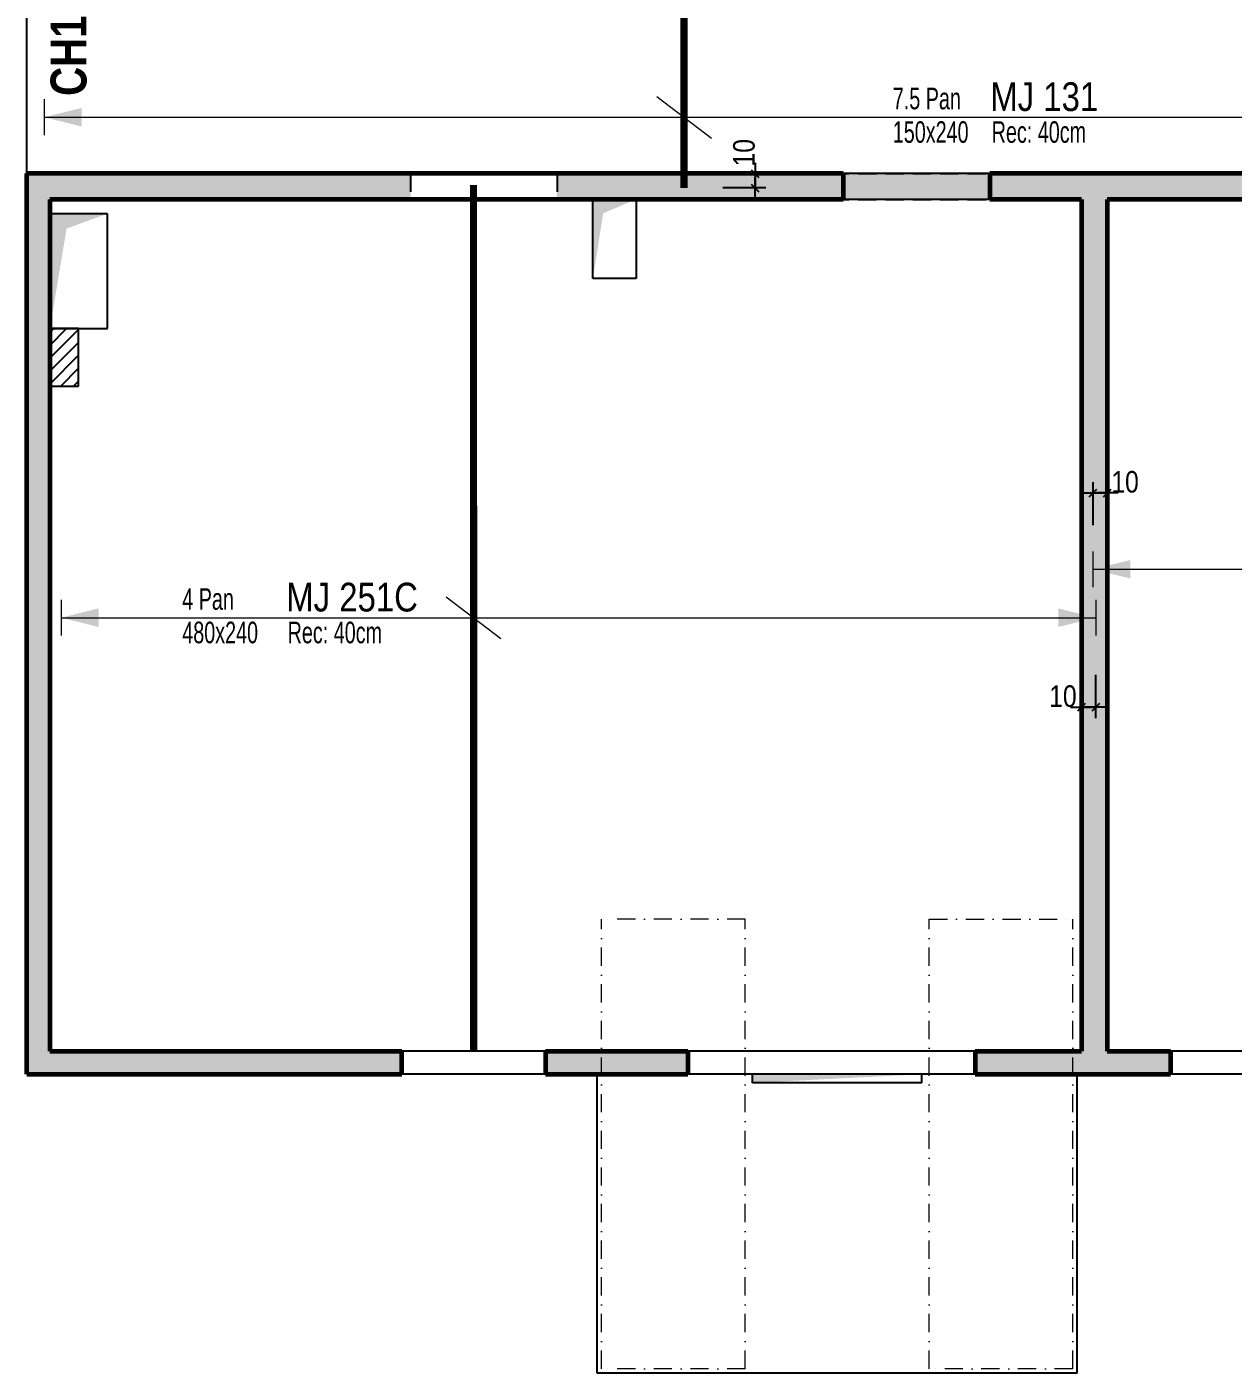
# Model space of a CAD drawing. Header units: millimetres. Extents: x 12045 to 47376, y -21493 to -16931.
# Drawn here: x 24995 to 25834, y -20186 to -19249 of the extents above; entities that cross this region are included whole.
import ezdxf
from ezdxf.enums import TextEntityAlignment as Align

# ---------------------------------------------------------------- set-up
doc = ezdxf.new("R2010")
doc.units = ezdxf.units.MM
doc.linetypes.add('CACHEX2', pattern=[19.05, 12.7, -6.35])
doc.linetypes.add('TIRETPTX2', pattern=[50.8, 25.4, -12.7, 0, -12.7])
for name, color, linetype in [('01_ARMA_INF', 50, 'Continuous'), ('01_cote_gen', 4, 'Continuous'), ('01_linteaux', 2, 'Continuous'), ('01_murs_sup', 2, 'CACHEX2'), ('01_resv', 32, 'Continuous'), ('01_texte', 230, 'Continuous'), ('AA_COTES', 2, 'Continuous')]:
    doc.layers.add(name, color=color, linetype=linetype)
doc.layers.add('01_murs_coup', color=5, linetype='Continuous', lineweight=60)
doc.layers.add('01_tram_axes', color=2, linetype='TIRETPTX2', lineweight=9)
doc.styles.add('PATIO', font='ARIALN.TTF')
doc.styles.add('STYLE2', font='ARIALN.TTF')
doc.styles.add('Titre', font='ariblk.ttf')
doc.dimstyles.new('JB50', dxfattribs={"dimscale": 0.1, "dimtxt": 150, "dimasz": 15, "dimexe": 0.1, "dimexo": 0.1, "dimgap": 0.09, "dimtad": 1, "dimdec": 1, "dimdsep": 46, "dimtxsty": 'STYLE2', "dimblk1": 'BOND_G', "dimblk2": 'BOND_D', "dimsah": 1, "dimcen": 1.5, "dimdle": 0.01, "dimse1": 1, "dimse2": 1, "dimclrd": 4, "dimclre": 2, "dimclrt": 6, "dimazin": 2, "dimtfac": 2.333333, "dimtdec": 1, "dimtix": 1, "dimtmove": 2, "dimatfit": 3, "dimldrblk": 'BOND_G', "dimfxl": 1, "dimtolj": 1, "dimtzin": 0, "dimarcsym": 0})

# ---------------------------------------------------------------- blocks, each defined once
blk = doc.blocks.new('BOND_G')
at = {"layer": 'AA_COTES', "color": 0}
for p, q in [((0, -5), (0, 15)), ((5, 0), (-5, 0)), ((1.77, 1.77), (-1.77, -1.77))]:
    blk.add_line(p, q, dxfattribs=at)
blk = doc.blocks.new('BOND_D')
at = {"layer": 'AA_COTES', "color": 0}
for p, q in [((5, 0), (-5, 0)), ((-1.77, -1.77), (1.77, 1.77)), ((0, 5), (0, -15))]:
    blk.add_line(p, q, dxfattribs=at)
blk = doc.blocks.new('*D2629')
at = {"layer": '01_cote_gen', "color": 4, "lineweight": -2, "ltscale": 0.1, "transparency": 16777216}
blk.add_line((25501.57, -19352.67), (25501.57, -19359.68), dxfattribs=at)
at = {"layer": 'Defpoints', "color": 0, "ltscale": 0.1, "transparency": 16777216}
for p in [(25469.82, -19351.17), (25452.13, -19361.18), (25501.57, -19361.18)]:
    blk.add_point(p, dxfattribs=at)
at = {"layer": '01_cote_gen', "color": 4, "lineweight": -2, "ltscale": 0.1, "transparency": 16777216, "xscale": 1.5, "yscale": 1.5, "zscale": 1.5}
for name, p, rotation in [('BOND_G', (25501.57, -19351.17), 90), ('BOND_D', (25501.57, -19361.18), 270)]:
    blk.add_blockref(name, p, dxfattribs=dict(at, rotation=rotation))
at = {"layer": '01_cote_gen', "color": 6, "ltscale": 0.1, "transparency": 16777216, "insert": (25493.9, -19336.68), "char_height": 15, "attachment_point": 5, "rotation": 90, "style": 'STYLE2'}
blk.add_mtext('\\A1;10', dxfattribs=at)
blk = doc.blocks.new('*D2634')
at = {"layer": '01_cote_gen', "color": 4, "lineweight": -2, "ltscale": 0.1, "transparency": 16777216}
blk.add_line((25737.2, -19722.7), (25730.24, -19722.7), dxfattribs=at)
at = {"layer": 'Defpoints', "color": 0, "ltscale": 0.1, "transparency": 16777216}
for p in [(25728.74, -19672.82), (25738.7, -19672.82), (25728.74, -19722.7)]:
    blk.add_point(p, dxfattribs=at)
at = {"layer": '01_cote_gen', "color": 4, "lineweight": -2, "ltscale": 0.1, "transparency": 16777216, "xscale": 1.5, "yscale": 1.5, "zscale": 1.5, "rotation": 180}
blk.add_blockref('BOND_D', (25728.74, -19722.7), dxfattribs=at)
at = {"layer": '01_cote_gen', "color": 4, "lineweight": -2, "ltscale": 0.1, "transparency": 16777216, "xscale": 1.5, "yscale": 1.5, "zscale": 1.5}
blk.add_blockref('BOND_G', (25738.7, -19722.7), dxfattribs=at)
at = {"layer": '01_cote_gen', "color": 6, "ltscale": 0.1, "transparency": 16777216, "insert": (25715.87, -19715.03), "char_height": 15, "attachment_point": 5, "style": 'STYLE2'}
blk.add_mtext('\\A1;10', dxfattribs=at)
blk = doc.blocks.new('*D2638')
at = {"layer": '01_cote_gen', "color": 4, "lineweight": -2, "ltscale": 0.1, "transparency": 16777216}
blk.add_line((25738.24, -19573.52), (25745.24, -19573.52), dxfattribs=at)
at = {"layer": 'Defpoints', "color": 0, "ltscale": 0.1, "transparency": 16777216}
for p in [(25746.74, -19573.52), (25746.74, -19616.73), (25736.74, -19626.63)]:
    blk.add_point(p, dxfattribs=at)
at = {"layer": '01_cote_gen', "color": 4, "lineweight": -2, "ltscale": 0.1, "transparency": 16777216, "xscale": 1.5, "yscale": 1.5, "zscale": 1.5, "rotation": 180}
blk.add_blockref('BOND_G', (25736.74, -19573.52), dxfattribs=at)
at = {"layer": '01_cote_gen', "color": 4, "lineweight": -2, "ltscale": 0.1, "transparency": 16777216, "xscale": 1.5, "yscale": 1.5, "zscale": 1.5}
blk.add_blockref('BOND_D', (25746.74, -19573.52), dxfattribs=at)
at = {"layer": '01_cote_gen', "color": 6, "ltscale": 0.1, "transparency": 16777216, "insert": (25759.11, -19565.85), "char_height": 15, "attachment_point": 5, "style": 'STYLE2'}
blk.add_mtext('\\A1;10', dxfattribs=at)

msp = doc.modelspace()

# ---------------------------------------------------------------- hatches: boundary and pattern name
at = {"layer": '01_murs_sup'}
h = msp.add_hatch(dxfattribs=at)
h.set_pattern_fill('DASH', color=256, scale=2.5, angle=135)
h.set_pattern_definition([(135, (-3762.661, 5202.246), (-11.2253202, 9e-16), [7.9375, -7.9375])])
h.paths.add_polyline_path([(25261.74, -19351.17), (24994.74, -19351.17), (24994.74, -19978.17), (25255.74, -19978.17), (25255.74, -19962.17), (25010.74, -19962.17), (25010.74, -19369.17), (25261.74, -19369.17)])
h.paths.add_polyline_path([(25746.74, -19369.17), (26262.74, -19369.17), (26262.74, -19351.17), (25363.74, -19351.17), (25363.74, -19369.17), (25728.74, -19369.17), (25728.74, -19962.17), (25654.74, -19962.17), (25654.74, -19978.17), (25790.74, -19978.17), (25790.74, -19962.17), (25746.74, -19962.17)])
h.paths.add_polyline_path([(25454.74, -19962.17), (25355.74, -19962.17), (25355.74, -19978.17), (25454.74, -19978.17)])
h.paths.add_polyline_path([(26101.74, -19962.17), (25890.74, -19962.17), (25890.74, -19978.17), (26101.74, -19978.17)], flags=17)
h.paths.add_polyline_path([(26438.74, -19962.17), (26201.74, -19962.17), (26201.74, -19978.17), (26438.74, -19978.17)])
h.paths.add_polyline_path([(26734.74, -19962.17), (26538.74, -19962.17), (26538.74, -19978.17), (26734.74, -19978.17)])
at = {"layer": '01_resv', "ltscale": 0.1}
h = msp.add_hatch(dxfattribs=at)
h.set_pattern_fill('ANSI31', color=256, scale=2)
h.set_pattern_definition([(45, (-4563.5125, 525.998), (-4.4901281, 4.4901281), [])])
h.paths.add_polyline_path([(25030.74, -19459.15), (25010.74, -19459.15), (25010.74, -19499.15), (25030.74, -19499.15)])

# ---------------------------------------------------------------- linework, layer by layer
at = {"layer": '01_ARMA_INF', "linetype": 'Continuous', "lineweight": 0, "const_width": 5, "flags": 128}
for points in [[(25452.08, -19211.23), (25452.13, -19361.18)], [(25305.57, -19359.18), (25305.74, -19962.14)]]:
    msp.add_lwpolyline(points, dxfattribs=at)
at = {"layer": '01_linteaux'}
msp.add_line((24994.74, -19351.18), (24994.74, -19220.97), dxfattribs=at)
at = {"layer": '01_linteaux', "ltscale": 0.1}
for p, q in [((25664.93, -19351.18), (25562.93, -19351.18)), ((25664.93, -19369.18), (25562.93, -19369.18)), ((25355.74, -19962.14), (25255.74, -19962.14)), ((25654.74, -19962.14), (25454.74, -19962.14)), ((25990.78, -19962.14), (25790.78, -19962.14)), ((25355.74, -19978.14), (25255.74, -19978.14)), ((25391.74, -20186.14), (25391.74, -19978.14)), ((25654.74, -19978.14), (25454.74, -19978.14)), ((25499.74, -19984.14), (25499.74, -19978.14)), ((25617.74, -19984.14), (25499.74, -19984.14)), ((25617.74, -19984.14), (25617.74, -19978.14)), ((25725.74, -20186.14), (25725.74, -19978.14)), ((25990.78, -19978.14), (25790.78, -19978.14)), ((25725.74, -20186.14), (25391.74, -20186.14))]:
    msp.add_line(p, q, dxfattribs=at)
msp.add_solid([(25499.74, -19984.14), (25499.74, -19978.14), (25617.74, -19978.14)], dxfattribs=at)
at = {"layer": '01_murs_coup', "linetype": 'Continuous', "lineweight": 18}
for p, q in [((24994.74, -19978.14), (24994.74, -19351.18)), ((24994.74, -19351.18), (25281.37, -19351.18)), ((25010.74, -19369.18), (25010.74, -19962.14)), ((25010.74, -19369.18), (25281.37, -19369.18)), ((25010.74, -19962.14), (25221.25, -19962.14)), ((24994.74, -19978.14), (25221.25, -19978.14))]:
    msp.add_line(p, q, dxfattribs=at)
at = {"layer": '01_murs_coup'}
for p, q in [((24994.74, -19978.14), (24994.74, -19351.18)), ((25562.93, -19351.18), (24994.74, -19351.18)), ((25562.93, -19351.18), (25562.93, -19369.18)), ((26275.96, -19351.18), (25664.93, -19351.18)), ((25664.93, -19351.18), (25664.93, -19369.18)), ((25562.93, -19369.18), (25010.74, -19369.18)), ((25010.74, -19369.18), (25010.74, -19962.14)), ((25728.74, -19369.18), (25664.93, -19369.18)), ((25728.74, -19369.18), (25728.74, -19962.14)), ((26275.96, -19369.18), (25746.74, -19369.18)), ((25746.74, -19369.18), (25746.74, -19962.14)), ((25010.74, -19962.14), (25255.74, -19962.14)), ((25255.74, -19978.14), (25255.74, -19962.14)), ((25355.74, -19962.14), (25454.74, -19962.14)), ((25355.74, -19962.14), (25454.74, -19962.14)), ((25355.74, -19962.14), (25355.74, -19978.14)), ((25454.74, -19962.14), (25454.74, -19978.14)), ((25654.74, -19962.14), (25728.74, -19962.14)), ((25654.74, -19962.14), (25654.74, -19978.14)), ((25746.74, -19962.14), (25790.78, -19962.14)), ((25790.78, -19962.14), (25790.78, -19978.14)), ((24994.74, -19978.14), (25255.74, -19978.14)), ((25355.74, -19978.14), (25454.74, -19978.14)), ((25355.74, -19978.14), (25454.74, -19978.14)), ((25654.74, -19978.14), (25790.78, -19978.14))]:
    msp.add_line(p, q, dxfattribs=at)
at = {"layer": '01_murs_sup', "ltscale": 2}
for p, q in [((24994.74, -19351.17), (25058.66, -19351.17)), ((24994.74, -19978.17), (24994.74, -19351.17)), ((25010.74, -19369.17), (25010.74, -19962.17)), ((25010.74, -19369.17), (25058.66, -19369.17)), ((25010.74, -19962.17), (25058.66, -19962.17)), ((24994.74, -19978.17), (25058.66, -19978.17))]:
    msp.add_line(p, q, dxfattribs=at)
at = {"layer": '01_murs_sup'}
for p, q in [((24994.74, -19351.17), (25261.74, -19351.17)), ((24994.74, -19978.17), (24994.74, -19351.17)), ((25261.74, -19351.17), (25261.74, -19369.17)), ((25363.74, -19351.17), (25363.74, -19369.17)), ((25363.74, -19351.17), (26262.94, -19351.17)), ((25010.74, -19369.17), (25010.74, -19962.17)), ((25010.74, -19369.17), (25261.74, -19369.17)), ((25363.74, -19369.17), (25728.74, -19369.17)), ((25728.74, -19369.17), (25728.74, -19962.17)), ((25746.74, -19369.17), (25746.74, -19962.17)), ((25746.74, -19369.17), (26262.94, -19369.17)), ((25010.74, -19962.17), (25255.74, -19962.17)), ((25255.74, -19962.17), (25255.74, -19978.17)), ((25355.74, -19962.17), (25355.74, -19978.17)), ((25355.74, -19962.17), (25454.74, -19962.17)), ((25454.74, -19962.17), (25454.74, -19978.17)), ((25654.74, -19962.17), (25654.74, -19978.17)), ((25654.74, -19962.17), (25728.74, -19962.17)), ((25746.74, -19962.17), (25790.64, -19962.17)), ((25790.64, -19962.17), (25790.64, -19978.17)), ((24994.74, -19978.17), (25255.74, -19978.17)), ((25355.74, -19978.17), (25454.74, -19978.17)), ((25654.74, -19978.17), (25790.64, -19978.17))]:
    msp.add_line(p, q, dxfattribs=at)
at = {"layer": '01_resv'}
for p, q in [((25388.74, -19424.13), (25388.74, -19369.13)), ((25388.74, -19369.13), (25418.74, -19369.13)), ((25418.74, -19369.13), (25418.74, -19424.13)), ((25050.74, -19379.15), (25010.74, -19379.15)), ((25010.74, -19379.15), (25010.74, -19459.15)), ((25050.74, -19459.15), (25050.74, -19379.15)), ((25418.74, -19424.13), (25388.74, -19424.13)), ((25010.74, -19459.15), (25050.74, -19459.15)), ((25010.74, -19459.15), (25010.74, -19499.15)), ((25030.74, -19459.15), (25010.74, -19459.15)), ((25030.74, -19499.15), (25030.74, -19459.15)), ((25010.74, -19499.15), (25030.74, -19499.15))]:
    msp.add_line(p, q, dxfattribs=at)
at = {"layer": '01_resv', "ltscale": 0.1}
for points in [[(25388.74, -19424.13), (25388.74, -19369.13), (25395.84, -19378.87)], [(25388.74, -19369.13), (25418.74, -19369.13), (25395.84, -19378.87)], [(25010.74, -19459.15), (25010.74, -19379.15), (25022.32, -19389.52)], [(25010.74, -19379.15), (25050.74, -19379.15), (25022.32, -19389.52)]]:
    msp.add_solid(points, dxfattribs=at)
at = {"layer": '01_texte', "linetype": 'Continuous', "lineweight": 0}
for p, q in [((25006.75, -19299.51), (25006.75, -19324.47)), ((25433.1, -19297.48), (25471.17, -19326.49)), ((25006.75, -19311.99), (26485.75, -19311.98)), ((25736.74, -19614.15), (25736.74, -19639.11)), ((25736.74, -19626.63), (26474.76, -19626.63)), ((25018.55, -19647.86), (25018.55, -19672.82)), ((25286.65, -19645.83), (25324.72, -19674.84)), ((25738.7, -19647.86), (25738.7, -19672.82)), ((25018.55, -19660.34), (25738.7, -19660.34))]:
    msp.add_line(p, q, dxfattribs=at)
for points in [[(25006.75, -19311.99), (25032.85, -19305.53), (25032.85, -19311.99)], [(25006.75, -19311.99), (25032.85, -19318.45), (25032.85, -19311.99)], [(25736.74, -19626.63), (25762.83, -19620.17), (25762.83, -19626.63)], [(25736.74, -19626.63), (25762.83, -19633.09), (25762.83, -19626.63)], [(25018.55, -19660.34), (25044.64, -19653.88), (25044.64, -19660.34)], [(25738.7, -19660.34), (25712.6, -19653.88), (25712.6, -19660.34)], [(25018.55, -19660.34), (25044.64, -19666.8), (25044.64, -19660.34)], [(25738.7, -19660.34), (25712.6, -19666.8), (25712.6, -19660.34)]]:
    msp.add_solid(points, dxfattribs=at)
at = {"layer": '01_tram_axes', "ltscale": 0.5}
for p, q in [((25394.74, -20183.14), (25394.74, -19870.14)), ((25494.74, -19870.14), (25394.74, -19870.14)), ((25494.74, -20183.14), (25494.74, -19870.14)), ((25622.74, -20183.14), (25622.74, -19870.14)), ((25622.74, -19870.14), (25722.74, -19870.14)), ((25722.74, -20183.14), (25722.74, -19870.14)), ((25494.74, -20183.14), (25394.74, -20183.14)), ((25722.74, -20183.14), (25622.74, -20183.14))]:
    msp.add_line(p, q, dxfattribs=at)

# ---------------------------------------------------------------- texts
at = {"layer": '01_texte', "style": 'Titre', "width": 0.7}
msp.add_text('CH1', height=25, rotation=90, dxfattribs=at).set_placement((25043.7, -19269.15), align=Align.BOTTOM_CENTER)
at = {"layer": '01_texte', "ltscale": 5, "style": 'PATIO', "width": 0.8}
for s, p in [('7.5 Pan', (25597.44, -19306.45)), ('150x240', (25597.44, -19329.78)), ('Rec: 40cm', (25666.27, -19329.78)), ('4 Pan', (25102.87, -19654.8)), ('480x240', (25102.87, -19678.13)), ('Rec: 40cm', (25176.21, -19678.13))]:
    msp.add_text(s, height=15, dxfattribs=at).set_placement(p)
at = {"layer": '01_texte', "ltscale": 5, "style": 'PATIO'}
for s, p in [('MJ 131', (25665.28, -19307.66)), ('MJ 251C', (25175.21, -19656.01))]:
    msp.add_text(s, height=20, dxfattribs=at).set_placement(p)

# ---------------------------------------------------------------- dimensions: what is measured, and where the dimension line sits
at = {"layer": '01_cote_gen', "ltscale": 0.1}
dim = msp.add_linear_dim(base=(25501.57, -19361.18), p1=(25469.82, -19351.17), p2=(25452.13, -19361.18), angle=90, dimstyle='JB50', dxfattribs=at)
dim.commit()
dim.dimension.update_dxf_attribs({"geometry": '*D2629', "text_midpoint": (25493.9, -19336.68), "dimtype": 160})
for base, p1, p2, picture, middle in [((25746.74, -19573.52), (25736.74, -19626.63), (25746.74, -19616.73), '*D2638', (25759.11, -19565.85)), ((25728.74, -19722.7), (25738.7, -19672.82), (25728.74, -19672.82), '*D2634', (25715.87, -19715.03))]:
    dim = msp.add_linear_dim(base=base, p1=p1, p2=p2, dimstyle='JB50', dxfattribs=at)
    dim.commit()
    dim.dimension.update_dxf_attribs({"geometry": picture, "text_midpoint": middle, "dimtype": 160})

doc.saveas('drawing.dxf')
